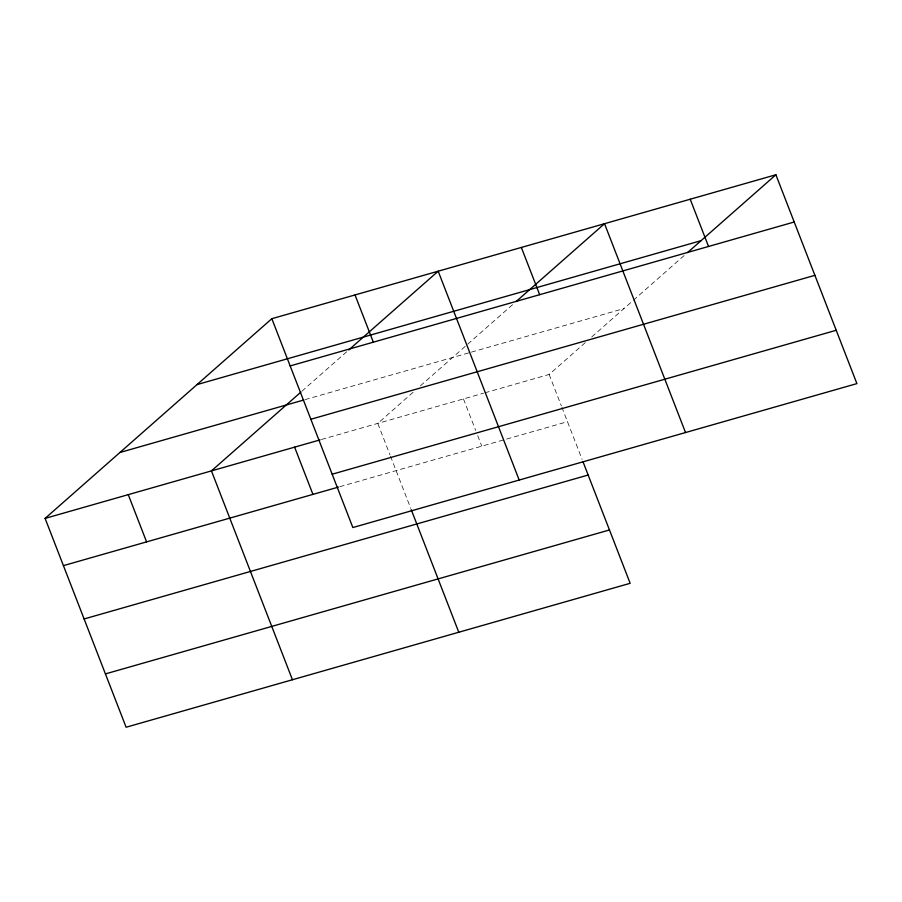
<?xml version="1.0" encoding="UTF-8"?>
<svg xmlns="http://www.w3.org/2000/svg" width="902" height="902" viewBox="0 0 902 902"><rect width="100%" height="100%" fill="white"/><g stroke="black" fill="none" stroke-linecap="round" stroke-linejoin="round"><path stroke-width="0.68" stroke-dasharray="4.51 3.38" d="M301.888 391.231L346.684 351.78M413.105 392.28L377.769 423.399L389.991 454.89M420.377 385.864L513.024 304.278M484.881 392.81L549.149 374.454L586.559 341.508M591.757 336.931L632.313 301.223M633.351 300.298L685.441 254.42M305.045 399.631L470.01 352.524M471.34 352.141L623.981 308.563M321.439 439.488L483.551 393.193M339.761 486.719L567.471 421.696M549.149 374.454L561.36 405.945M561.878 407.264L582.106 459.411M463.459 398.921L475.681 430.412M477.71 435.666L481.781 446.163M390.498 456.198L410.726 508.356"/><path stroke-width="1.35" d="M583.109 462.016L630.16 583.301L126.111 727.237L45.1 518.391L271.84 318.699L775.889 174.762L856.9 383.609L352.851 527.546L271.84 318.699M300.851 392.144L211.44 470.889L292.44 679.736M348.77 349.942L438.18 271.198L519.191 480.044M516.147 301.527L604.52 223.696L685.52 432.543M687.527 252.594L775.889 174.762M197.019 384.602L701.068 240.665M290.162 365.93L794.211 222.005M119.921 452.488L303.703 400.014M310.852 419.261L814.901 275.335M45.1 518.391L320.097 439.872M332.161 474.215L836.21 330.279M63.422 565.633L338.419 487.103M84.111 618.964L588.16 475.027M105.421 673.907L609.47 529.97M690.21 199.229L708.532 246.471M521.345 247.452L539.667 294.683M355.016 294.954L373.338 342.185M411.233 509.653L458.78 632.234M294.604 447.144L312.926 494.375M128.264 494.646L146.586 541.876"/></g></svg>
